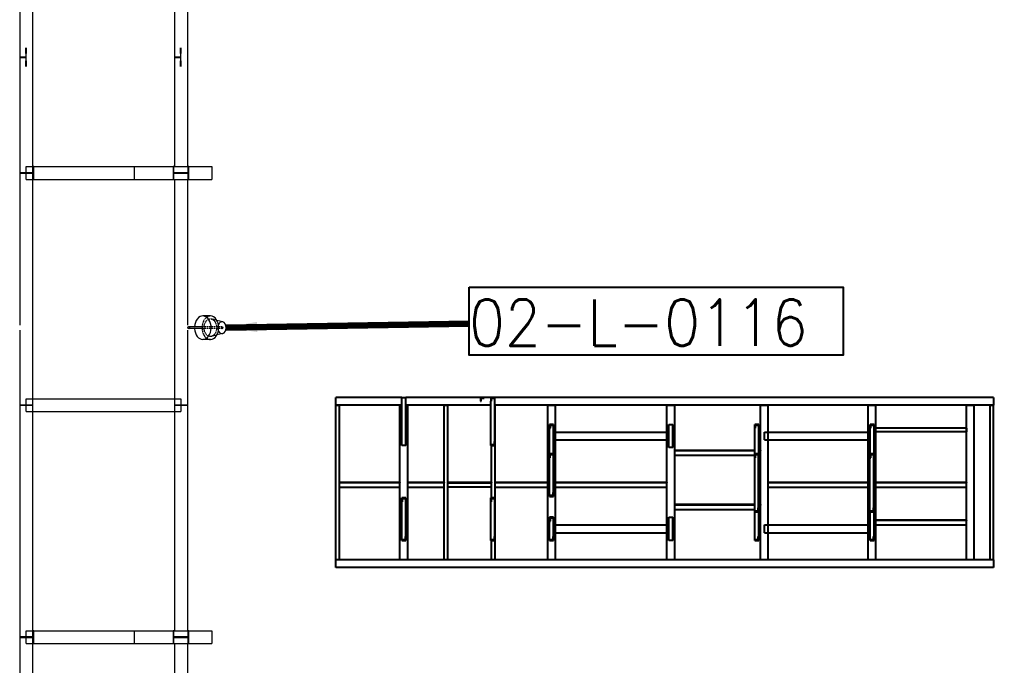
# Model space of a CAD drawing. Header units: inches. Extents: x 9 to 553326, y 5 to 186380.
# Drawn here: x 176879 to 189464, y 92353 to 100703 of the extents above; entities that cross this region are included whole.
import ezdxf

# ---------------------------------------------------------------- set-up
doc = ezdxf.new("R2010")
doc.units = ezdxf.units.IN
doc.header["$MEASUREMENT"] = 0
doc.linetypes.add('LIGHTINGLAYOUTPROGRESSUNIT-EMBED 1_DWG$0$HIDDEN2', pattern=[0.1875, 0.125, -0.0625])
for name, color, linetype in [('_Auto', 7, 'Continuous'), ('CABLEROUTEALL-EMBED 1_DWG$0$DwgTemplate', 7, 'Continuous'), ('Pointers', 136, 'Continuous')]:
    doc.layers.add(name, color=color, linetype=linetype)
doc.layers.add('Layout', color=6, linetype='Continuous', lineweight=20)
doc.layers.add('Pipe Rack Lighting', color=1, linetype='Continuous', lineweight=5)
doc.styles.add('HZTXT', font='txt_qlt.shx', dxfattribs={"width": 0.7, "bigfont": 'hztxt.shx'})
doc.dimstyles.new('ISO-25', dxfattribs={"dimtxt": 2.5, "dimasz": 2.5, "dimexe": 1.25, "dimexo": 0.625, "dimtad": 1, "dimtxsty": 'HZTXT', "dimcen": 2.5, "dimclrd": 256, "dimclre": 256, "dimclrt": 256, "dimadec": 4, "dimazin": 0, "dimtfac": 1, "dimtmove": 0, "dimatfit": 3, "dimfxl": 1, "dimlwd": -1, "dimlwe": -1, "dimarcsym": 0})

msp = doc.modelspace()

# ---------------------------------------------------------------- linework, layer by layer
at = {"layer": '_Auto', "color": 7, "linetype": 'Continuous'}
msp.add_lwpolyline([(182688, 97242), (187523, 97243), (187523, 96365), (182688, 96364)], close=True, dxfattribs=at)
at = {"layer": 'CABLEROUTEALL-EMBED 1_DWG$0$DwgTemplate', "color": 252, "linetype": 'Continuous'}
for p, q in [((181820, 95819), (180965, 95819)), ((180965, 95720), (180965, 95819)), ((181820, 95819), (181870, 95819)), ((181820, 95196), (181820, 95819)), ((181870, 95196), (181870, 95819)), ((182834, 95819), (181870, 95819)), ((182885, 95819), (182834, 95819)), ((182834, 95819), (182834, 95769)), ((182844, 95769), (182844, 95810)), ((182844, 95810), (182885, 95810)), ((182885, 95810), (182885, 95819)), ((182970, 95819), (182885, 95819)), ((182970, 95819), (182970, 95769)), ((183021, 95819), (182970, 95819)), ((182979, 95769), (182979, 95810)), ((182979, 95810), (183021, 95810)), ((183021, 95810), (183021, 95819)), ((189464, 95819), (183021, 95819)), ((183021, 95247), (183021, 95810)), ((189464, 95819), (189464, 95720)), ((180965, 93720), (180965, 95720)), ((180965, 95720), (181013, 95720)), ((181820, 95720), (180965, 95720)), ((181013, 93720), (181013, 95720)), ((181795, 93720), (181795, 95720)), ((181795, 95720), (181820, 95720)), ((181870, 95720), (181895, 95720)), ((182970, 95720), (181870, 95720)), ((181895, 93720), (181895, 95720)), ((182367, 93720), (182367, 95720)), ((182367, 95720), (182415, 95720)), ((182415, 93720), (182415, 95720)), ((182834, 95769), (182844, 95769)), ((182970, 95769), (182979, 95769)), ((182970, 95196), (182970, 95769)), ((183021, 95720), (183025, 95720)), ((189464, 95720), (183021, 95720)), ((183025, 93720), (183025, 95720)), ((183705, 95720), (183805, 95720)), ((183705, 93720), (183705, 95720)), ((183805, 93720), (183805, 95720)), ((185245, 93720), (185245, 95720)), ((185245, 95720), (185345, 95720)), ((185345, 93720), (185345, 95720)), ((186454, 93720), (186454, 95720)), ((186454, 95720), (186554, 95720)), ((186554, 93720), (186554, 95720)), ((187844, 95720), (187944, 95720)), ((187844, 93720), (187844, 95720)), ((187944, 93720), (187944, 95720)), ((189114, 95720), (189214, 95720)), ((189114, 93720), (189114, 95720)), ((189214, 93720), (189214, 95720)), ((189416, 95720), (189416, 93720)), ((189416, 95720), (189464, 95720)), ((189464, 93720), (189464, 95720)), ((183729, 95089), (183729, 95470)), ((183729, 95470), (183780, 95470)), ((183729, 95470), (183729, 95419)), ((183780, 95470), (183729, 95470)), ((183729, 95419), (183739, 95419)), ((183739, 95419), (183739, 95460)), ((183739, 95460), (183780, 95460)), ((183780, 95049), (183780, 95470)), ((183780, 95460), (183780, 95470)), ((185269, 95170), (185269, 95470)), ((185269, 95470), (185320, 95470)), ((185320, 95170), (185320, 95470)), ((186379, 95470), (186430, 95470)), ((186379, 95089), (186379, 95470)), ((186430, 95470), (186379, 95470)), ((186379, 95470), (186379, 95419)), ((186379, 95419), (186389, 95419)), ((186389, 95419), (186389, 95460)), ((186389, 95460), (186430, 95460)), ((186430, 95060), (186430, 95470)), ((186430, 95460), (186430, 95470)), ((187920, 95470), (187869, 95470)), ((187869, 95470), (187869, 95419)), ((187869, 95470), (187920, 95470)), ((187869, 95089), (187869, 95470)), ((187869, 95419), (187878, 95419)), ((187878, 95460), (187920, 95460)), ((187878, 95419), (187878, 95460)), ((187920, 95460), (187920, 95470)), ((187920, 95070), (187920, 95470)), ((187944, 95372), (187944, 95420)), ((189114, 95420), (187944, 95420)), ((189114, 95420), (189114, 95372)), ((183780, 95370), (185269, 95370)), ((186504, 95270), (186504, 95370)), ((186504, 95370), (187869, 95370)), ((189114, 95372), (187944, 95372)), ((181870, 95196), (181820, 95196)), ((181870, 95247), (181870, 95247)), ((181870, 95196), (181870, 95247)), ((181870, 95196), (181870, 95196)), ((183011, 95206), (182970, 95206)), ((182970, 95206), (182970, 95196)), ((182970, 95196), (183021, 95196)), ((182970, 95196), (182970, 95196)), ((182977, 94520), (182977, 95196)), ((183011, 95247), (183011, 95206)), ((183021, 95247), (183011, 95247)), ((183021, 95196), (183021, 95247)), ((183780, 95270), (185269, 95270)), ((185320, 95170), (185269, 95170)), ((185320, 95170), (185320, 95220)), ((185320, 95220), (185320, 95220)), ((185320, 95170), (185320, 95170)), ((186504, 95270), (187869, 95270)), ((183728, 94539), (183728, 95089)), ((183728, 95089), (183779, 95089)), ((183728, 95089), (183728, 95038)), ((183779, 95089), (183728, 95089)), ((183728, 95038), (183737, 95038)), ((183737, 95079), (183779, 95079)), ((183737, 95038), (183737, 95079)), ((183779, 94539), (183779, 95089)), ((183779, 95079), (183779, 95089)), ((183780, 95049), (183779, 95049)), ((186379, 95133), (185345, 95133)), ((185345, 95127), (185345, 95133)), ((186379, 95127), (185345, 95127)), ((185345, 95070), (186378, 95070)), ((186378, 95089), (186378, 95038)), ((186428, 95089), (186378, 95089)), ((186378, 94340), (186378, 95089)), ((186378, 95089), (186428, 95089)), ((186378, 95038), (186387, 95038)), ((186387, 95079), (186428, 95079)), ((186387, 95038), (186387, 95079)), ((186428, 95079), (186428, 95089)), ((186428, 94340), (186428, 95089)), ((186430, 95060), (186428, 95060)), ((186454, 95133), (186430, 95133)), ((186454, 95127), (186430, 95127)), ((186430, 95070), (186454, 95070)), ((186454, 95133), (186454, 95127)), ((187867, 95089), (187918, 95089)), ((187867, 94340), (187867, 95089)), ((187918, 95089), (187867, 95089)), ((187867, 95089), (187867, 95038)), ((187867, 95038), (187877, 95038)), ((187877, 95079), (187918, 95079)), ((187877, 95038), (187877, 95079)), ((187918, 94340), (187918, 95089)), ((187918, 95079), (187918, 95089)), ((187920, 95070), (187918, 95070)), ((181013, 94720), (181013, 94714)), ((181795, 94720), (181013, 94720)), ((181795, 94714), (181013, 94714)), ((181013, 94657), (181795, 94657)), ((181795, 94720), (181795, 94714)), ((182367, 94720), (181895, 94720)), ((181895, 94714), (181895, 94720)), ((182367, 94714), (181895, 94714)), ((181895, 94657), (182367, 94657)), ((182367, 94720), (182367, 94714)), ((182977, 94720), (182415, 94720)), ((182415, 94720), (182415, 94714)), ((182415, 94714), (182977, 94714)), ((182977, 94657), (182415, 94657)), ((182977, 94720), (182977, 94714)), ((183025, 94720), (183025, 94714)), ((183705, 94720), (183025, 94720)), ((183705, 94714), (183025, 94714)), ((183025, 94657), (183705, 94657)), ((183705, 94720), (183705, 94714)), ((183805, 94714), (183805, 94720)), ((185245, 94720), (183805, 94720)), ((185245, 94714), (183805, 94714)), ((183805, 94657), (185245, 94657)), ((185245, 94720), (185245, 94714)), ((186554, 94714), (186554, 94720)), ((187844, 94720), (186554, 94720)), ((187844, 94714), (186554, 94714)), ((186554, 94657), (187844, 94657)), ((187844, 94720), (187844, 94714)), ((187944, 94714), (187944, 94720)), ((189114, 94720), (187944, 94720)), ((189114, 94714), (187944, 94714)), ((187944, 94657), (189114, 94657)), ((189114, 94720), (189114, 94714)), ((181870, 94520), (181820, 94520)), ((181820, 94520), (181820, 94469)), ((181820, 94520), (181870, 94520)), ((181820, 93970), (181820, 94520)), ((181870, 94510), (181870, 94520)), ((181870, 93970), (181870, 94520)), ((182969, 93970), (182969, 94520)), ((182969, 94520), (183020, 94520)), ((182969, 94520), (182969, 94469)), ((183020, 94520), (182969, 94520)), ((183020, 93970), (183020, 94520)), ((183020, 94510), (183020, 94520)), ((183769, 94549), (183728, 94549)), ((183728, 94549), (183728, 94539)), ((183779, 94539), (183728, 94539)), ((183728, 94539), (183779, 94539)), ((183769, 94590), (183769, 94549)), ((183779, 94590), (183769, 94590)), ((183779, 94539), (183779, 94590)), ((181820, 94469), (181829, 94469)), ((181829, 94510), (181870, 94510)), ((181829, 94469), (181829, 94510)), ((182969, 94469), (182979, 94469)), ((182979, 94469), (182979, 94510)), ((182979, 94510), (183020, 94510)), ((185345, 94427), (185345, 94433)), ((186378, 94433), (185345, 94433)), ((186378, 94427), (185345, 94427)), ((186419, 94390), (186419, 94349)), ((186428, 94390), (186419, 94390)), ((186454, 94433), (186428, 94433)), ((186454, 94427), (186428, 94427)), ((186428, 94340), (186428, 94390)), ((186454, 94433), (186454, 94427)), ((187918, 94390), (187909, 94390)), ((187909, 94390), (187909, 94349)), ((187918, 94340), (187918, 94390)), ((183729, 94270), (183780, 94270)), ((183729, 93970), (183729, 94270)), ((183780, 94270), (183729, 94270)), ((183729, 94270), (183729, 94219)), ((183780, 93970), (183780, 94270)), ((183780, 94260), (183780, 94270)), ((185269, 94270), (185320, 94270)), ((185269, 93970), (185269, 94270)), ((185320, 93970), (185320, 94270)), ((185345, 94370), (186378, 94370)), ((186378, 94349), (186378, 94340)), ((186419, 94349), (186378, 94349)), ((186378, 94340), (186428, 94340)), ((186428, 94340), (186378, 94340)), ((186379, 93970), (186379, 94340)), ((186428, 94374), (186430, 94374)), ((186430, 93970), (186430, 94374)), ((186430, 94370), (186454, 94370)), ((187909, 94349), (187867, 94349)), ((187867, 94349), (187867, 94340)), ((187918, 94340), (187867, 94340)), ((187867, 94340), (187918, 94340)), ((187869, 93970), (187869, 94340)), ((187918, 94361), (187920, 94361)), ((187920, 93970), (187920, 94361)), ((183729, 94219), (183739, 94219)), ((183739, 94219), (183739, 94260)), ((183739, 94260), (183780, 94260)), ((183780, 94170), (185269, 94170)), ((186504, 94170), (187869, 94170)), ((186504, 94070), (186504, 94170)), ((189114, 94233), (187944, 94233)), ((187944, 94227), (187944, 94233)), ((189114, 94227), (187944, 94227)), ((187944, 94170), (189114, 94170)), ((189114, 94233), (189114, 94227)), ((181870, 94021), (181861, 94021)), ((181861, 94021), (181861, 93979)), ((181870, 93970), (181870, 94021)), ((183020, 94021), (183011, 94021)), ((183011, 94021), (183011, 93979)), ((183020, 93970), (183020, 94021)), ((183771, 94021), (183771, 93979)), ((183780, 94021), (183771, 94021)), ((183780, 94070), (185269, 94070)), ((183780, 93970), (183780, 94021)), ((185320, 94021), (185320, 94021)), ((185320, 93970), (185320, 94021)), ((186430, 94021), (186420, 94021)), ((186420, 94021), (186420, 93979)), ((186430, 93970), (186430, 94021)), ((186504, 94070), (187869, 94070)), ((187910, 94021), (187910, 93979)), ((187920, 94021), (187910, 94021)), ((187920, 93970), (187920, 94021)), ((181861, 93979), (181820, 93979)), ((181820, 93979), (181820, 93970)), ((181820, 93970), (181870, 93970)), ((181870, 93970), (181820, 93970)), ((183011, 93979), (182969, 93979)), ((182969, 93979), (182969, 93970)), ((183020, 93970), (182969, 93970)), ((182969, 93970), (183020, 93970)), ((182977, 93720), (182977, 93970)), ((183729, 93979), (183729, 93970)), ((183771, 93979), (183729, 93979)), ((183780, 93970), (183729, 93970)), ((183729, 93970), (183780, 93970)), ((185320, 93970), (185269, 93970)), ((185320, 93970), (185320, 93970)), ((186379, 93979), (186379, 93970)), ((186420, 93979), (186379, 93979)), ((186379, 93970), (186430, 93970)), ((186430, 93970), (186379, 93970)), ((187869, 93979), (187869, 93970)), ((187910, 93979), (187869, 93979)), ((187920, 93970), (187869, 93970)), ((187869, 93970), (187920, 93970)), ((181013, 93720), (180965, 93720)), ((189464, 93720), (180965, 93720)), ((180965, 93620), (180965, 93720)), ((181895, 93720), (181795, 93720)), ((182415, 93720), (182367, 93720)), ((183025, 93720), (182977, 93720)), ((183805, 93720), (183705, 93720)), ((185345, 93720), (185245, 93720)), ((186554, 93720), (186454, 93720)), ((187944, 93720), (187844, 93720)), ((189214, 93720), (189114, 93720)), ((189464, 93720), (189416, 93720)), ((189464, 93720), (189464, 93620)), ((189464, 93620), (180965, 93620))]:
    msp.add_line(p, q, dxfattribs=at)
at = {"layer": 'Layout', "color": 6, "linetype": 'Continuous'}
for p, q in [((177048, 101716), (177048, 98719)), ((178883, 101716), (178883, 98802)), ((176883, 101686), (176883, 98719)), ((179048, 101686), (179048, 98802)), ((176961, 100263), (176961, 100336)), ((176965, 100336), (176965, 100263)), ((178961, 100263), (178961, 100336)), ((178965, 100336), (178965, 100263)), ((176890, 100222), (176890, 100218)), ((176890, 100218), (176890, 100216)), ((176961, 100218), (176890, 100218)), ((176890, 100216), (176965, 100216)), ((176965, 100216), (176890, 100216)), ((176890, 100216), (176890, 100213)), ((176890, 100213), (176890, 100210)), ((176890, 100213), (176961, 100213)), ((176961, 100263), (176961, 100218)), ((176965, 100263), (176961, 100263)), ((176961, 100213), (176961, 100169)), ((176965, 100216), (176965, 100263)), ((176965, 100169), (176965, 100216)), ((178890, 100222), (178890, 100218)), ((178961, 100218), (178890, 100218)), ((178890, 100218), (178890, 100216)), ((178965, 100216), (178890, 100216)), ((178890, 100216), (178890, 100213)), ((178890, 100216), (178965, 100216)), ((178890, 100213), (178890, 100210)), ((178890, 100213), (178961, 100213)), ((178961, 100263), (178961, 100218)), ((178965, 100263), (178961, 100263)), ((178961, 100213), (178961, 100169)), ((178965, 100216), (178965, 100263)), ((178965, 100169), (178965, 100216)), ((176961, 100096), (176961, 100169)), ((176961, 100169), (176965, 100169)), ((176965, 100169), (176965, 100096)), ((178961, 100096), (178961, 100169)), ((178961, 100169), (178965, 100169)), ((178965, 100169), (178965, 100096)), ((176965, 98637), (176965, 98802)), ((176965, 98802), (178365, 98802)), ((177066, 98802), (177056, 98802)), ((177056, 98802), (177056, 98722)), ((177066, 98637), (177066, 98802)), ((178365, 98637), (178365, 98802)), ((178365, 98802), (179365, 98802)), ((178875, 98802), (178865, 98802)), ((178865, 98802), (178865, 98637)), ((178875, 98722), (178875, 98802)), ((179066, 98802), (179056, 98802)), ((179056, 98802), (179056, 98722)), ((179066, 98637), (179066, 98802)), ((179365, 98802), (179365, 98637)), ((177056, 98722), (176879, 98722)), ((176879, 98716), (177056, 98716)), ((176883, 98719), (177048, 98719)), ((176883, 98719), (176883, 96753)), ((177048, 98719), (176883, 98719)), ((177048, 98719), (177048, 95720)), ((177056, 98716), (177056, 98637)), ((179056, 98722), (178875, 98722)), ((178875, 98637), (178875, 98716)), ((178875, 98716), (179056, 98716)), ((179056, 98716), (179056, 98637)), ((176965, 98637), (178365, 98637)), ((177056, 98637), (177066, 98637)), ((178365, 98637), (179365, 98637)), ((178865, 98637), (178875, 98637)), ((178883, 98637), (178883, 95720)), ((179048, 98637), (179048, 96753)), ((179056, 98637), (179066, 98637)), ((176883, 96686), (176883, 95720)), ((179048, 96686), (179048, 95720)), ((176965, 95802), (178965, 95802)), ((176965, 95637), (176965, 95802)), ((178965, 95802), (178965, 95637)), ((177048, 95720), (176883, 95720)), ((176883, 95716), (177048, 95716)), ((176883, 95716), (176883, 92720)), ((177048, 95716), (177048, 92720)), ((179048, 95720), (178883, 95720)), ((178883, 95716), (178883, 92802)), ((178883, 95716), (179048, 95716)), ((179048, 95716), (179048, 92802)), ((176965, 95637), (178965, 95637)), ((176965, 92637), (176965, 92802)), ((176965, 92802), (178365, 92802)), ((177056, 92802), (177056, 92723)), ((177066, 92802), (177056, 92802)), ((177066, 92637), (177066, 92802)), ((178365, 92802), (179365, 92802)), ((178365, 92637), (178365, 92802)), ((178865, 92802), (178865, 92637)), ((178875, 92802), (178865, 92802)), ((178875, 92723), (178875, 92802)), ((179056, 92802), (179056, 92723)), ((179066, 92802), (179056, 92802)), ((179066, 92637), (179066, 92802)), ((179365, 92802), (179365, 92637)), ((177056, 92723), (176879, 92723)), ((176879, 92717), (177056, 92717)), ((177048, 92720), (176883, 92720)), ((176883, 92720), (176883, 91753)), ((176883, 92720), (177048, 92720)), ((176965, 92637), (178365, 92637)), ((177048, 92720), (177048, 89720)), ((177056, 92717), (177056, 92637)), ((177056, 92637), (177066, 92637)), ((178365, 92637), (179365, 92637)), ((178865, 92637), (178875, 92637)), ((179056, 92723), (178875, 92723)), ((178875, 92717), (179056, 92717)), ((178875, 92637), (178875, 92717)), ((178883, 92637), (178883, 89020)), ((179048, 92637), (179048, 91753)), ((179056, 92717), (179056, 92637)), ((179056, 92637), (179066, 92637))]:
    msp.add_line(p, q, dxfattribs=at)
at = {"layer": 'Pipe Rack Lighting', "linetype": 'Continuous'}
for p, q in [((179345, 96872), (179248, 96872)), ((179506, 96794), (179430, 96814)), ((179248, 96732), (179065, 96732)), ((179248, 96707), (179065, 96707)), ((179345, 96567), (179248, 96567)), ((179506, 96644), (179430, 96625))]:
    msp.add_line(p, q, dxfattribs=at)
at = {"layer": 'Pipe Rack Lighting', "linetype": 'LIGHTINGLAYOUTPROGRESSUNIT-EMBED 1_DWG$0$HIDDEN2'}
for p, q in [((179430, 96814), (179360, 96832)), ((179496, 96732), (179248, 96732)), ((179496, 96707), (179248, 96707)), ((179430, 96625), (179360, 96607))]:
    msp.add_line(p, q, dxfattribs=at)
at = {"layer": 'Pipe Rack Lighting', "linetype": 'Continuous'}
for centre, major_axis, start_param, end_param in [((179248, 96719), (0, 152), 3.141593, 7.770552), ((179345, 96719), (0, 152), 3.141593, 6.283185), ((179496, 96719), (0, 76.2), 3.321127, 6.103651), ((179248, 96719), (0, -152), 4.795819, 6.283185)]:
    msp.add_ellipse(centre, major_axis=major_axis, ratio=0.707107, start_param=start_param, end_param=end_param, dxfattribs=at)
at = {"layer": 'Pipe Rack Lighting', "linetype": 'LIGHTINGLAYOUTPROGRESSUNIT-EMBED 1_DWG$0$HIDDEN2'}
for centre, major_axis, start_param, end_param in [((179345, 96719), (0, -152), 3.141593, 6.283185), ((179496, 96719), (0, -76.2), 2.962058, 6.283185), ((179248, 96719), (0, 152), 1.487366, 1.654226), ((179496, 96719), (0, -76.2), 0, 0.179534)]:
    msp.add_ellipse(centre, major_axis=major_axis, ratio=0.707107, start_param=start_param, end_param=end_param, dxfattribs=at)
for centre, major_axis in [((179345, 96719), (0, -114)), ((179496, 96719), (0, -12.7))]:
    msp.add_ellipse(centre, major_axis=major_axis, ratio=0.707107, dxfattribs=at)
at = {"layer": 'Pipe Rack Lighting', "linetype": 'Continuous'}
for major_axis in [(0, 15.9), (0, 15.9), (0, -12.7)]:
    msp.add_ellipse((179065, 96719), major_axis=major_axis, ratio=0.707107, dxfattribs=at)

# ---------------------------------------------------------------- texts
at = {"layer": '_Auto', "color": 7, "style": 'HZTXT', "width": 0.9}
msp.add_text('02-L-0116', height=599.9, dxfattribs=at).set_placement((182688, 96486))

# ---------------------------------------------------------------- leaders
at = {"layer": 'Pointers'}
msp.add_leader([(179550, 96723), (182688, 96772)], dimstyle='ISO-25', override={"dimasz": 400, "dimtad": 0, "dimclrd": 136, "dimlwd": 65534}, dxfattribs=at)

doc.saveas('drawing.dxf')
